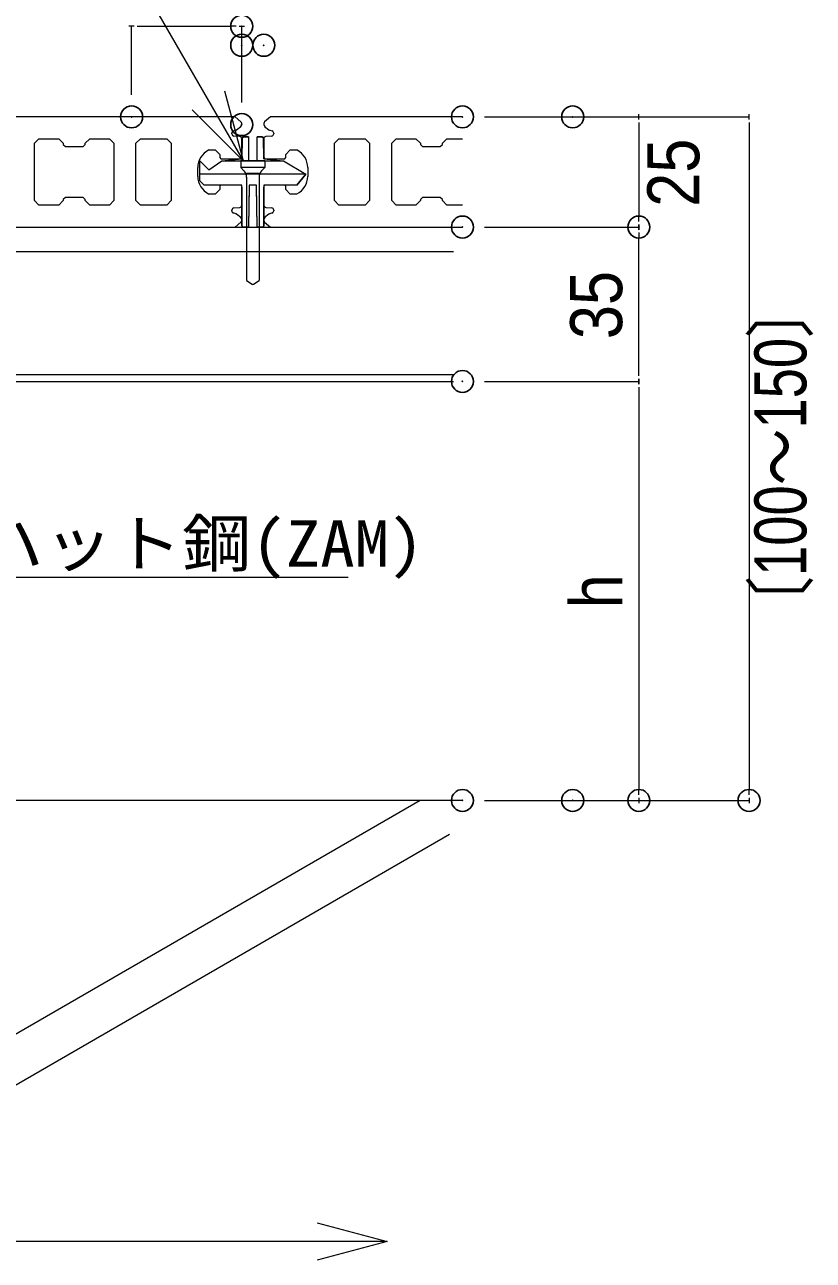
# Model space of a CAD drawing. Units: millimetres, scale not verified. Extents: x -4131 to 4169, y -981 to 998.
# Drawn here: x -1355.3 to -1176.4, y -645.4 to -365.2 of the extents above; entities that cross this region are included whole.
import ezdxf
from ezdxf.enums import TextEntityAlignment as Align

# ---------------------------------------------------------------- set-up
doc = ezdxf.new("R2010")
doc.units = ezdxf.units.MM
doc.header["$LTSCALE"] = 10
doc.header["$PDMODE"] = 32
doc.header["$PDSIZE"] = 5
for name, color, linetype, lineweight in [('0-1_デッキ', 7, 'Continuous', 9), ('0-2_文字', 4, 'Continuous', 9), ('0-3_寸法', 7, 'Continuous', 9), ('0-4_一般', 4, 'Continuous', 9), ('0-6_0', 7, 'Continuous', 9), ('0-8_目地材', 7, 'Continuous', 9), ('0-A_根太', 4, 'Continuous', 9), ('0-B_WQCS', 4, 'Continuous', 9)]:
    doc.layers.add(name, color=color, linetype=linetype, lineweight=lineweight)
doc.layers.add('0-7_DEFPOINTS', color=7, linetype='Continuous')
doc.styles.add('ＭＳ ゴシック', font='')
doc.styles.add('ＭＳ Ｐゴシック', font='')
doc.styles.get('ＭＳ ゴシック').set_extended_font_data('MS Gothic')
doc.styles.get('ＭＳ Ｐゴシック').set_extended_font_data('MS PGothic')

# ---------------------------------------------------------------- blocks, each defined once
blk = doc.blocks.new('25×145開\u30002軸')
at = {"layer": '0-1_デッキ'}
for p, q in [((-725, 110), (-725, 107.3)), ((-723.1, 103.4), (-713.3, 95.5)), ((-711.6, 94.6), (-706.1, 93)), ((-702.5, 88.1), (-702.5, 86.5)), ((702.5, 86.5), (702.5, 88.1)), ((706.1, 93), (711.6, 94.6)), ((713.3, 95.5), (723.1, 103.4)), ((725, 107.3), (725, 110)), ((-707.1, 81.5), (-720.4, 80.3)), ((720.4, 80.3), (707.1, 81.5)), ((-625, 10), (-625, -10)), ((625, -10), (625, 10)), ((-720.4, -80.3), (-707.1, -81.5)), ((707.1, -81.5), (720.4, -80.3)), ((-725, -107.3), (-725, -110)), ((-713.3, -95.5), (-723.1, -103.4)), ((-706.1, -93), (-711.6, -94.6)), ((-702.5, -86.5), (-702.5, -88.1)), ((702.5, -88.1), (702.5, -86.5)), ((711.6, -94.6), (706.1, -93)), ((723.1, -103.4), (713.3, -95.5)), ((725, -110), (725, -107.3))]:
    blk.add_line(p, q, dxfattribs=at)
for points in [[(723.2, 113.9), (709.9, 125), (-709.9, 125), (-723.2, 113.9)], [(-725, 75.3), (-725, 32.5), (-722.5, 30), (-677.5, 30)], [(650, 50), (665, 50), (675, 40), (675, 32.5), (677.5, 30), (722.5, 30), (725, 32.5), (725, 75.3)], [(-677.5, 30), (-675, 32.5), (-675, 40), (-665, 50), (-650, 50)], [(-650, -50), (-665, -50), (-675, -40), (-675, -32.5), (-677.5, -30), (-722.5, -30), (-725, -32.5), (-725, -75.3)], [(725, -75.3), (725, -32.5), (722.5, -30), (677.5, -30), (675, -32.5), (675, -40), (665, -50), (650, -50)], [(-723.2, -113.9), (-709.9, -125), (709.9, -125), (723.2, -113.9)]]:
    blk.add_lwpolyline(points, dxfattribs=at)
for points in [[(-565, -65), (-565, 65), (-555, 75), (-495, 75), (-485, 65), (-485, -65), (-495, -75), (-555, -75)], [(-435, -65), (-435, 65), (-425, 75), (-380, 75), (-370, 65), (-370, 62.5), (-365, 57.5), (-325, 57.5), (-320, 62.5), (-320, 65), (-310, 75), (-265, 75), (-255, 65), (-255, -65), (-265, -75), (-310, -75), (-320, -65), (-320, -62.5), (-325, -57.5), (-365, -57.5), (-370, -62.5), (-370, -65), (-380, -75), (-425, -75)], [(-195, 75), (-150, 75), (-140, 65), (-140, 62.5), (-135, 57.5), (-95, 57.5), (-90, 62.5), (-90, 65), (-80, 75), (-35, 75), (-25, 65), (-25, -65), (-35, -75), (-80, -75), (-90, -65), (-90, -62.5), (-95, -57.5), (-135, -57.5), (-140, -62.5), (-140, -65), (-150, -75), (-195, -75), (-205, -65), (-205, 65)], [(35, -75), (25, -65), (25, 65), (35, 75), (80, 75), (90, 65), (90, 62.5), (95, 57.5), (135, 57.5), (140, 62.5), (140, 65), (150, 75), (195, 75), (205, 65), (205, -65), (195, -75), (150, -75), (140, -65), (140, -62.5), (135, -57.5), (95, -57.5), (90, -62.5), (90, -65), (80, -75)], [(320, -65), (310, -75), (265, -75), (255, -65), (255, 65), (265, 75), (310, 75), (320, 65), (320, 62.5), (325, 57.5), (365, 57.5), (370, 62.5), (370, 65), (380, 75), (425, 75), (435, 65), (435, -65), (425, -75), (380, -75), (370, -65), (370, -62.5), (365, -57.5), (325, -57.5), (320, -62.5)], [(565, -65), (555, -75), (495, -75), (485, -65), (485, 65), (495, 75), (555, 75), (565, 65)]]:
    blk.add_lwpolyline(points, close=True, dxfattribs=at)
for centre, radius, start, end in [((-719.9, 110), 5.08, 129.8056, 180), ((719.9, 110), 5.08, 0, 50.1944), ((-719.9, 107.3), 5.08, 180, 231.3402), ((-710.1, 99.5), 5.08, 231.3402, 253.3008), ((-707.6, 86.5), 5.08, 275.0796, 0), ((-707.6, 88.1), 5.08, 0, 73.3008), ((707.6, 88.1), 5.08, 106.6992, 180), ((707.6, 86.5), 5.08, 180, 264.9204), ((710.1, 99.5), 5.08, 286.6992, 308.6598), ((719.9, 107.3), 5.08, 308.6598, 0), ((-719.9, 75.3), 5.08, 95.0796, 180), ((719.9, 75.3), 5.08, 0, 84.9204), ((-672.1, 8.4), 47.1, 1.9679, 62.0493), ((672.1, 8.4), 47.1, 117.9507, 178.0321), ((-672.1, -8.4), 47.1, 297.9507, 358.0321), ((672.1, -8.4), 47.1, 181.9679, 242.0493), ((-719.9, -75.3), 5.08, 180, 264.9204), ((-707.6, -86.5), 5.08, 0, 84.9204), ((707.6, -86.5), 5.08, 95.0796, 180), ((719.9, -75.3), 5.08, 275.0796, 0), ((-719.9, -107.3), 5.08, 128.6598, 180), ((-719.9, -110), 5.08, 180, 230.1944), ((-710.1, -99.5), 5.08, 106.6992, 128.6598), ((-707.6, -88.1), 5.08, 286.6992, 0), ((707.6, -88.1), 5.08, 180, 253.3008), ((710.1, -99.5), 5.08, 51.3402, 73.3008), ((719.9, -107.3), 5.08, 0, 51.3402), ((719.9, -110), 5.08, 309.8056, 0)]:
    blk.add_arc(centre, radius, start, end, dxfattribs=at)
blk = doc.blocks.new('グループ-23-1')
at = {"layer": '0-1_デッキ'}
for p, q in [((-12171.8, -945.4), (-12185.1, -956.4)), ((-11736.3, -945.4), (-12171.8, -945.4)), ((-12186.9, -960.3), (-12186.9, -963)), ((-12185, -967), (-12175.2, -974.8)), ((-12173.5, -975.7), (-12168, -977.4)), ((-12186.9, -995.1), (-12186.9, -1037.9)), ((-12169, -988.9), (-12182.3, -990)), ((-12164.4, -982.2), (-12164.4, -983.8)), ((-12136.9, -1030.4), (-12126.9, -1020.4)), ((-12136.9, -1037.9), (-12136.9, -1030.4)), ((-12126.9, -1020.4), (-12111.9, -1020.4)), ((-12186.9, -1037.9), (-12184.4, -1040.4)), ((-12184.4, -1040.4), (-12139.4, -1040.4)), ((-12139.4, -1040.4), (-12136.9, -1037.9)), ((-12086.9, -1060.4), (-12086.9, -1080.4)), ((-12184.4, -1100.4), (-12186.9, -1102.9)), ((-12186.9, -1102.9), (-12186.9, -1145.6)), ((-12139.4, -1100.4), (-12184.4, -1100.4)), ((-12136.9, -1102.9), (-12139.4, -1100.4)), ((-12136.9, -1110.4), (-12136.9, -1102.9)), ((-12126.9, -1120.4), (-12136.9, -1110.4)), ((-12111.9, -1120.4), (-12126.9, -1120.4)), ((-12175.2, -1165.9), (-12185, -1173.7)), ((-12182.3, -1150.7), (-12169, -1151.8)), ((-12168, -1163.3), (-12173.5, -1165)), ((-12164.4, -1156.9), (-12164.4, -1158.5)), ((-12186.9, -1177.7), (-12186.9, -1180.4)), ((-12185.1, -1184.3), (-12171.8, -1195.4)), ((-12171.8, -1195.4), (-11736.3, -1195.4))]:
    blk.add_line(p, q, dxfattribs=at)
for centre, radius, start, end in [((-12181.8, -960.3), 5.08, 129.8056, 180), ((-12181.8, -963), 5.08, 180, 231.3402), ((-12172, -970.9), 5.08, 231.3402, 253.3008), ((-12169.5, -982.2), 5.08, 360, 73.3008), ((-12181.8, -995.1), 5.08, 95.0796, 180), ((-12169.5, -983.8), 5.08, 275.0796, 0), ((-12134, -1062), 47.1, 1.9679, 62.0493), ((-12134, -1078.7), 47.1, 297.9507, 358.0321), ((-12181.8, -1145.6), 5.08, 180, 264.9204), ((-12181.8, -1177.7), 5.08, 128.6598, 180), ((-12172, -1169.8), 5.08, 106.6992, 128.6598), ((-12169.5, -1156.9), 5.08, 360, 84.9204), ((-12169.5, -1158.5), 5.08, 286.6992, 0), ((-12181.8, -1180.4), 5.08, 180, 230.1944)]:
    blk.add_arc(centre, radius, start, end, dxfattribs=at)
at = {"layer": '0-8_目地材'}
for p, q in [((-12026.9, -1005.4), (-12016.9, -995.4)), ((-12026.9, -1135.3), (-12026.9, -1005.4)), ((-12016.9, -995.4), (-11956.9, -995.4)), ((-11956.9, -995.4), (-11946.9, -1005.4)), ((-11946.9, -1005.4), (-11946.9, -1135.4)), ((-11896.9, -1005.4), (-11886.9, -995.4)), ((-11896.9, -1135.4), (-11896.9, -1005.4)), ((-11886.9, -995.4), (-11841.9, -995.4)), ((-11841.9, -995.4), (-11831.9, -1005.4)), ((-11831.9, -1005.4), (-11831.9, -1007.9)), ((-11831.9, -1007.9), (-11826.9, -1012.9)), ((-11786.9, -1012.9), (-11781.9, -1007.9)), ((-11781.9, -1005.4), (-11771.9, -995.4)), ((-11781.9, -1007.9), (-11781.9, -1005.4)), ((-11771.9, -995.4), (-11736.3, -995.4)), ((-11826.9, -1012.9), (-11786.9, -1012.9)), ((-12016.9, -1145.3), (-12026.9, -1135.3)), ((-11956.9, -1145.4), (-12016.9, -1145.3)), ((-11946.9, -1135.4), (-11956.9, -1145.4)), ((-11886.9, -1145.4), (-11896.9, -1135.4)), ((-11841.9, -1145.4), (-11886.9, -1145.4)), ((-11831.9, -1135.4), (-11841.9, -1145.4)), ((-11826.9, -1127.9), (-11831.9, -1132.9)), ((-11831.9, -1132.9), (-11831.9, -1135.4)), ((-11786.9, -1127.9), (-11826.9, -1127.9)), ((-11781.9, -1132.9), (-11786.9, -1127.9)), ((-11781.9, -1135.4), (-11781.9, -1132.9)), ((-11771.9, -1145.4), (-11781.9, -1135.4)), ((-11736.3, -1145.4), (-11771.9, -1145.4))]:
    blk.add_line(p, q, dxfattribs=at)
blk = doc.blocks.new('_DOT')
at = {"layer": '0-6_0'}
for p, q in [((-5, 0), (-10, 0)), ((-2.5, 0), (2.5, 0))]:
    blk.add_line(p, q, dxfattribs=at)
blk = doc.blocks.new('グループ-53-1')
at = {"layer": '0-A_根太'}
for p, q in [((-14452, -1195.4), (-11757, -1195.4)), ((-14452, -1545.4), (-14452, -1195.4)), ((-14452, -1250.4), (-11757, -1250.4)), ((-14452, -1529.4), (-11757, -1529.4)), ((-14452, -1545.4), (-11757, -1545.4))]:
    blk.add_line(p, q, dxfattribs=at)
blk = doc.blocks.new('シンボル-23')
at = {"layer": '0-2_文字', "style": 'ＭＳ ゴシック', "width": 1.1}
blk.add_text('根太:アイハット鋼(ZAM)', height=104.5, dxfattribs=at).set_placement((-599.7, -91.6), align=Align.BOTTOM_LEFT)
blk = doc.blocks.new('グループ-97-1')
at = {"layer": '0-B_WQCS'}
for p, q in [((-24.1, 164.6), (-24.9, 117.3)), ((-10, 167.5), (-21.1, 167.5)), ((-10, 167.5), (-10, 164.6)), ((-10, 164.6), (-10, 117.3)), ((10, 164.6), (10, 167.5)), ((21.1, 167.5), (10, 167.5)), ((10, 117.3), (10, 164.6)), ((24.9, 117.3), (24.1, 164.6)), ((-70, 112.5), (70, 112.5)), ((120, 82.5), (-120, 82.5)), ((100, 57.5), (120, 82.5)), ((-25, 52.8), (-25, -34.5)), ((-8.4, 52.7), (-9.9, -34.6)), ((9.9, -34.6), (8.4, 52.7)), ((25, -34.5), (25, 52.8)), ((-22, -37.5), (-10, -37.5)), ((-9.9, -34.6), (-10, -37.5)), ((10, -37.5), (9.9, -34.6)), ((10, -37.5), (22, -37.5))]:
    blk.add_line(p, q, dxfattribs=at)
blk.add_lwpolyline([(-120, 112.5), (-100, 92.5), (-70, 112.5), (-24.9, 117.5), (-24.1, 164.6), (-21.1, 167.5), (-10, 167.5), (-10, 112.5), (10, 112.5), (10, 167.5), (21.1, 167.5), (24.1, 164.6), (24.9, 117.5), (70, 112.5), (120, 82.5), (99.5, 57.5), (25, 57.5), (25, -34.5), (22, -37.5), (10, -37.5), (8.3, 57.5), (-8.3, 57.5), (-10, -37.5), (-22, -37.5), (-25, -34.5), (-25, 57.5), (-110, 57.5), (-120, 67.5)], close=True, dxfattribs=at)
for centre, start, end in [((-21.1, 164.5), 90, 179), ((21.1, 164.5), 1, 90), ((-22, -34.5), 180, 270), ((22, -34.5), 270, 0)]:
    blk.add_arc(centre, 3, start, end, dxfattribs=at)
blk = doc.blocks.new('グループ-98-1')
at = {"layer": '0-B_WQCS'}
for p, q in [((27.5, 112.5), (27.5, 97.5)), ((27.5, 97.5), (-27.5, 97.5)), ((-27.5, 97.5), (-20, 90)), ((14.1, 84.1), (-14.1, 84.1)), ((27.5, 97.5), (19.9, 90)), ((-14.1, 75.8), (-14.1, -158.5)), ((14.1, 75.8), (14.1, -158.5)), ((-14.1, -158.5), (-1.8, -167.1)), ((-1.8, -167.1), (0, -167.5))]:
    blk.add_line(p, q, dxfattribs=at)
for points in [[(27.5, 112.5), (-27.5, 112.5), (-27.5, 97.5)], [(0, -167.5), (1.8, -167.1), (14.1, -158.5)]]:
    blk.add_lwpolyline(points, dxfattribs=at)
for centre, start, end in [((-34.1, 75.8), 0, 45), ((34.1, 75.8), 135, 180)]:
    blk.add_arc(centre, 20, start, end, dxfattribs=at)
blk = doc.blocks.new('グループ-99-1')
at = {"layer": '0-B_WQCS'}
for name in ['グループ-97-1', 'グループ-98-1']:
    blk.add_blockref(name, (0, 0), dxfattribs=at)
blk = doc.blocks.new('WQCS2016断')
at = {"layer": '0-B_WQCS'}
blk.add_blockref('グループ-99-1', (0, 0), dxfattribs=at)

msp = doc.modelspace()

# ---------------------------------------------------------------- linework, layer by layer
at = {"layer": '0-2_文字'}
for p, q in [((-1377.99, -270.91), (-1305.69, -396.14)), ((-1442.61, -490.47), (-1281.92, -490.47))]:
    msp.add_line(p, q, dxfattribs=at)
msp.add_lwpolyline([(-1309.94, -380.26), (-1305.69, -396.14), (-1317.31, -384.52)], dxfattribs=at)
at = {"layer": '0-3_寸法'}
for p, q in [((-1331.04, -381.14), (-1331.04, -365.6)), ((-1328.54, -365.6), (-1308.55, -365.6)), ((-1306.04, -382.9), (-1306.04, -365.6)), ((-1250.98, -386.14), (-1215.98, -386.14)), ((-1225.98, -386.14), (-1190.98, -386.14)), ((-1215.98, -388.64), (-1215.98, -408.63)), ((-1190.98, -388.64), (-1190.98, -538.63)), ((-1250.98, -411.14), (-1215.98, -411.14)), ((-1250.98, -411.14), (-1215.98, -411.14)), ((-1215.98, -443.63), (-1215.98, -413.64)), ((-1250.98, -446.14), (-1215.98, -446.14)), ((-1250.98, -446.14), (-1215.98, -446.14)), ((-1215.98, -448.64), (-1215.98, -538.63)), ((-1250.98, -541.14), (-1215.98, -541.14)), ((-1225.98, -541.14), (-1190.98, -541.14))]:
    msp.add_line(p, q, dxfattribs=at)
at = {"layer": '0-3_寸法', "color": 4}
msp.add_line((-1273.05, -641.14), (-1773.05, -641.14), dxfattribs=at)
msp.add_lwpolyline([(-1288.92, -636.88), (-1273.05, -641.14), (-1288.92, -645.39)], dxfattribs=at)
at = {"layer": '0-4_一般', "color": 3}
msp.add_line((-1255.98, -541.14), (-1788.05, -541.14), dxfattribs=at)
at = {"layer": '0-4_一般'}
for p, q in [((-1265.55, -541.14), (-1425.76, -633.64)), ((-1258.95, -548.88), (-1405.76, -633.64))]:
    msp.add_line(p, q, dxfattribs=at)
at = {"layer": '0-7_DEFPOINTS'}
for p in [(-1306.04, -365.6), (-1306.04, -369.9), (-1301.04, -369.9), (-1331.04, -386.14), (-1255.98, -386.14), (-1230.98, -386.14), (-1306.04, -387.9), (-1255.98, -411.14), (-1215.98, -411.14), (-1255.98, -446.14), (-1255.98, -541.14), (-1230.98, -541.14), (-1215.98, -541.14), (-1190.98, -541.14)]:
    msp.add_point(p, dxfattribs=at)

# ---------------------------------------------------------------- block references
at = {"layer": '0-1_デッキ', "xscale": 0.1, "yscale": 0.1}
for name, p in [('25×145開\u30002軸', (-1378.54, -398.64)), ('グループ-23-1', (-82.35, -291.6))]:
    msp.add_blockref(name, p, dxfattribs=at)
at = {"layer": '0-2_文字', "xscale": 0.1, "yscale": 0.1}
msp.add_blockref('シンボル-23', (-1377.17, -482.07), dxfattribs=at)
at = {"layer": '0-3_寸法', "xscale": 0.2503723, "yscale": 0.2503723}
for p, rotation in [((-1331.04, -365.6), 180), ((-1215.98, -386.14), 90), ((-1190.98, -386.14), 90), ((-1215.98, -411.14), 270), ((-1215.98, -411.14), 90), ((-1215.98, -446.14), 270), ((-1215.98, -446.14), 90), ((-1215.98, -541.14), 270), ((-1190.98, -541.14), 270)]:
    msp.add_blockref('_DOT', p, dxfattribs=dict(at, rotation=rotation))
msp.add_blockref('_DOT', (-1306.04, -365.6), dxfattribs=at)
at = {"layer": '0-A_根太', "xscale": 0.1, "yscale": 0.1}
msp.add_blockref('グループ-53-1', (-82.35, -291.6), dxfattribs=at)
at = {"layer": '0-B_WQCS', "xscale": 0.1, "yscale": 0.1}
msp.add_blockref('WQCS2016断', (-1303.54, -407.39), dxfattribs=at)

# ---------------------------------------------------------------- texts
at = {"layer": '0-3_寸法', "style": 'ＭＳ Ｐゴシック'}
for s, height, width, p in [('25', 11.8, 0.9, (-1198.73, -406.54)), ('35', 11.8, 0.9, (-1216.22, -436.54)), ('〔100～150〕', 11.78, 0.8, (-1174.45, -503.1)), ('h', 11.8, 0.9, (-1216.22, -497.59))]:
    msp.add_text(s, height=height, rotation=90, dxfattribs=dict(at, width=width)).set_placement(p, align=Align.BOTTOM_LEFT)

doc.saveas('drawing.dxf')
